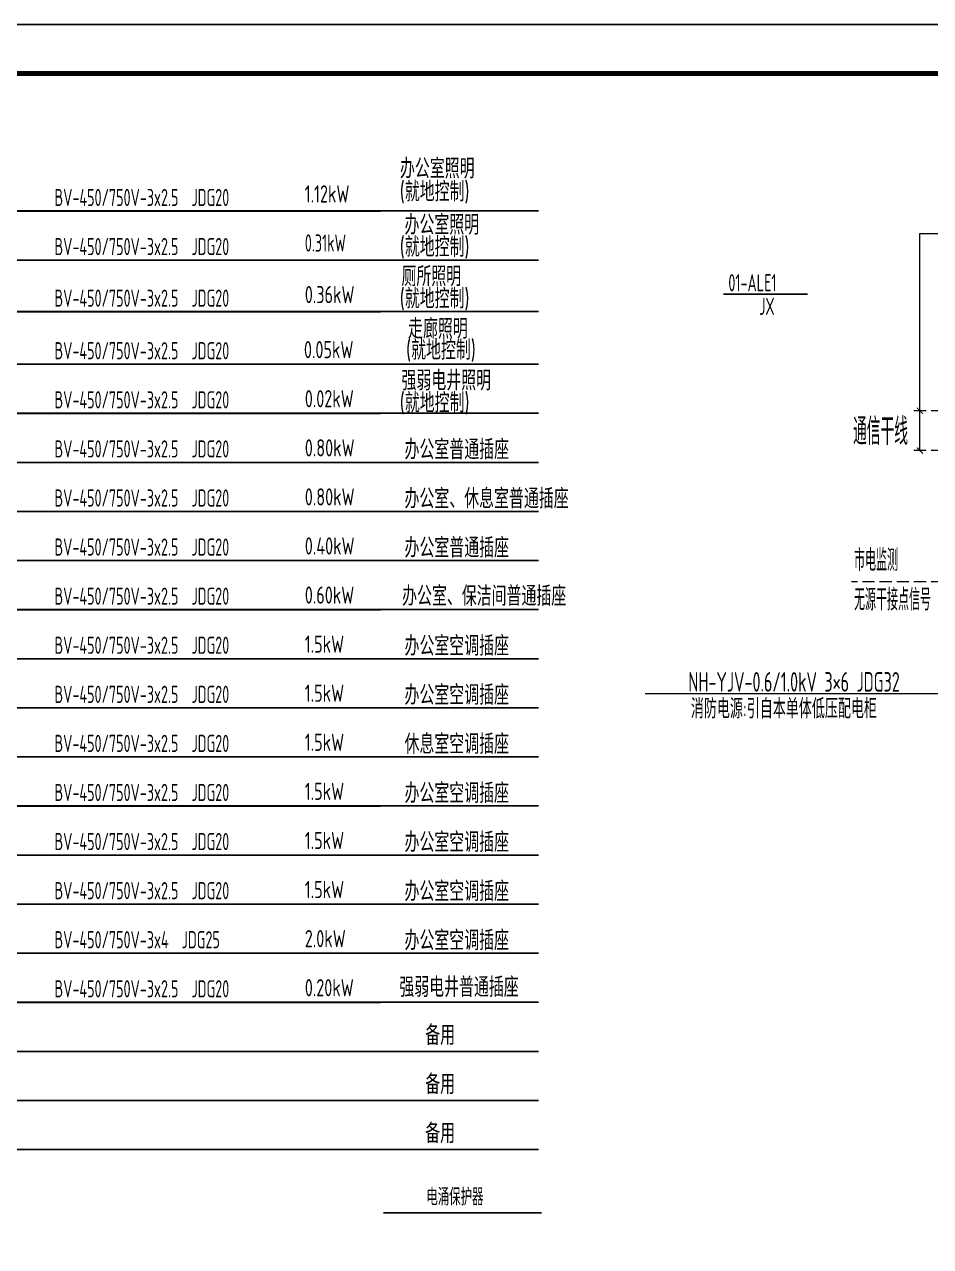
# Model space of a CAD drawing. Extents: x 6250600 to 6678662, y -692028 to -290561.
# Drawn here: x 6490093 to 6508553, y -355277 to -330379 of the extents above; entities that cross this region are included whole.
import ezdxf

# ---------------------------------------------------------------- set-up
doc = ezdxf.new("R2010")
doc.units = 0
doc.header["$LTSCALE"] = 1000
doc.header["$MEASUREMENT"] = 0
doc.linetypes.add('ACAD_ISO02W100', pattern=[15, 12, -3])
doc.linetypes.add('DASH', pattern=[0.35, 0.25, -0.1])
doc.layers.get('0').update_dxf_attribs({"linetype": 'CONTINUOUS'})
for name, color, linetype in [('PUB_TITLE', 4, 'CONTINUOUS'), ('SYST', 7, 'CONTINUOUS'), ('电气文字', 7, 'CONTINUOUS'), ('电气表格', 7, 'CONTINUOUS')]:
    doc.layers.add(name, color=color, linetype=linetype)
doc.styles.add('_TCH_DIM', font='SIMPLEX', dxfattribs={"bigfont": 'GBCBIG'})
doc.styles.add('SCEI', font='sceie.shx', dxfattribs={"width": 0.8, "height": 400, "bigfont": 'sceic.shx'})
doc.styles.add('sceie', font='sceie.shx', dxfattribs={"width": 0.7, "bigfont": 'sceic.shx'})

msp = doc.modelspace()

# ---------------------------------------------------------------- linework, layer by layer
at = {"lineweight": 0}
for p, q in [((6508336.8, -339059.2), (6508336.8, -334636.8, -31214.9)), ((6508336.8, -334636.8, -31214.9), (6514532.9, -334636.8, -31214.9))]:
    msp.add_line(p, q, dxfattribs=at)
at = {"color": 6, "linetype": 'DASH', "lineweight": 0}
msp.add_line((6509514.1, -341733.2, -10939.6), (6506945, -341733.2, -10939.6), dxfattribs=at)
at = {"linetype": 'ByBlock', "lineweight": 0}
msp.add_line((6502739.6, -344008.6, -7832.7), (6509514.1, -344008.6, 4516), dxfattribs=at)
at = {"linetype": 'DASH', "lineweight": 0}
for points in [[(6509514.1, -338248.3), (6508143.3, -338248.3)], [(6509514.1, -339059.2), (6508143.3, -339059.2)]]:
    msp.add_lwpolyline(points, dxfattribs=at)
at = {"lineweight": 0, "const_width": 21.9, "elevation": -31214.9}
msp.add_lwpolyline([(6508275, -338186.4), (6508398.7, -338310.2)], dxfattribs=at)
at = {"lineweight": 0, "const_width": 21.9}
msp.add_lwpolyline([(6508275, -338997.3), (6508398.7, -339121.1)], dxfattribs=at)
at = {"layer": 'PUB_TITLE', "color": 4}
msp.add_lwpolyline([(6473265, -372378.7), (6532665, -372378.7), (6532665, -330378.7), (6473265, -330378.7)], close=True, dxfattribs=at)
at = {"layer": 'PUB_TITLE', "color": 4, "const_width": 100}
msp.add_lwpolyline([(6475765, -371378.7), (6531665, -371378.7), (6531665, -331378.7), (6475765, -331378.7)], close=True, dxfattribs=at)
at = {"layer": '电气文字'}
for p, q in [((6497350.3, -334179.2), (6500566.7, -334179.2)), ((6497350.3, -335179.2), (6500566.7, -335179.2)), ((6504333.6, -335877.2, -10939.6), (6506043.5, -335877.2, -10939.6)), ((6497350.3, -336230.2), (6500566.7, -336230.2)), ((6497332.5, -337301.4), (6500548.9, -337301.4)), ((6497350.3, -337301.4), (6500566.7, -337301.4)), ((6497350.3, -338301.4), (6500566.7, -338301.4)), ((6497350.3, -339301.4), (6500566.7, -339301.4)), ((6497350.3, -340301.4), (6500566.7, -340301.4)), ((6497350.3, -341301.4), (6500566.7, -341301.4)), ((6497350.3, -342301.4), (6500566.7, -342301.4)), ((6497350.3, -343301.4), (6500566.7, -343301.4)), ((6497350.3, -344301.4), (6500566.7, -344301.4)), ((6497350.3, -345301.4), (6500566.7, -345301.4)), ((6497350.3, -346301.4), (6500566.7, -346301.4)), ((6497350.3, -347301.4), (6500566.7, -347301.4)), ((6497350.3, -348301.4), (6500566.7, -348301.4)), ((6497350.3, -349301.4), (6500566.7, -349301.4)), ((6497350.3, -350301.4), (6500566.7, -350301.4)), ((6497350.3, -351301.4), (6500566.7, -351301.4)), ((6497350.3, -352301.4), (6500566.7, -352301.4)), ((6497350.3, -353301.4), (6500566.7, -353301.4)), ((6497410, -354587.7), (6500626.4, -354587.7))]:
    msp.add_line(p, q, dxfattribs=at)
at = {"layer": '电气表格', "color": 4, "const_width": 35}
for points in [[(6483311.1, -334179.2), (6497350.3, -334179.2)], [(6483311.1, -335179.2), (6497350.3, -335179.2)], [(6483311.1, -336230.2), (6497350.3, -336230.2)], [(6483311.1, -337301.4), (6497350.3, -337301.4)], [(6483311.1, -338301.4), (6497350.3, -338301.4)], [(6483311.1, -339301.4), (6497350.3, -339301.4)], [(6483311.1, -340301.4), (6497350.3, -340301.4)], [(6483311.1, -341301.4), (6497350.3, -341301.4)], [(6483311.1, -342301.4), (6497350.3, -342301.4)], [(6483311.1, -343301.4), (6497350.3, -343301.4)], [(6483311.1, -344301.4), (6497350.3, -344301.4)], [(6483311.1, -345301.4), (6497350.3, -345301.4)], [(6483311.1, -346301.4), (6497350.3, -346301.4)], [(6483311.1, -347301.4), (6497350.3, -347301.4)], [(6483311.1, -348301.4), (6497350.3, -348301.4)], [(6483311.1, -349301.4), (6497350.3, -349301.4)], [(6483311.1, -350301.4), (6497350.3, -350301.4)], [(6483311.1, -351301.4), (6497350.3, -351301.4)], [(6483311.1, -352301.4), (6497350.3, -352301.4)], [(6483311.1, -353301.4), (6497350.3, -353301.4)]]:
    msp.add_lwpolyline(points, dxfattribs=at)

# ---------------------------------------------------------------- texts
at = {"linetype": 'ACAD_ISO02W100', "lineweight": 0, "style": '_TCH_DIM', "width": 0.705882}
for s, height, p in [('通信干线', 550.8, (6506974.2, -338946.5, 25747.4)), ('市电监测', 440.64, (6506994.5, -341513.1, -11627.9)), ('无源干接点信号', 440.64, (6506994.5, -342318.2, -11627.9))]:
    msp.add_text(s, height=height, dxfattribs=at).set_placement(p)
at = {"layer": 'SYST', "style": 'SCEI', "width": 0.8}
for s, p in [('办公室照明', (6497743.6, -333515.8)), ('(就地控制)', (6497740, -333985.1)), ('办公室照明', (6497836.5, -334661.3)), ('(就地控制)', (6497740, -335113.9)), ('厕所照明', (6497774.2, -335712.3)), ('(就地控制)', (6497740, -336164.9)), ('走廊照明', (6497908.8, -336780.9)), ('(就地控制)', (6497868.5, -337211.6)), ('强弱电井照明', (6497774.2, -337834.6)), ('(就地控制)', (6497740, -338287.2)), ('办公室普通插座', (6497836.5, -339240.8)), ('办公室普通插座', (6497836.5, -341240.8)), ('办公室空调插座', (6497836.5, -343240.8)), ('办公室空调插座', (6497836.5, -344240.8)), ('办公室空调插座', (6497836.5, -346240.8)), ('办公室空调插座', (6497836.5, -347240.8)), ('办公室空调插座', (6497836.5, -348240.8)), ('办公室空调插座', (6497836.5, -349240.8)), ('强弱电井普通插座', (6497730.8, -350193)), ('备用', (6498258.1, -351170.4)), ('备用', (6498258.1, -352170.4)), ('备用', (6498258.1, -353170.4))]:
    msp.add_text(s, height=400, dxfattribs=at).set_placement(p)
at = {"layer": 'SYST', "color": 1, "style": 'SCEI', "width": 0.8}
for s, p in [('办公室、休息室普通插座', (6497836.5, -340240.8)), ('办公室、保洁间普通插座', (6497787.4, -342224.7)), ('休息室空调插座', (6497836.5, -345240.8))]:
    msp.add_text(s, height=400, dxfattribs=at).set_placement(p)
at = {"layer": '电气文字'}
for s, style, width, p in [('BV-450/750V-3x2.5  JDG20', 'sceie', 0.7, (6490704.3, -334079.2)), ('1.12kW', 'SCEI', 0.8, (6495804.8, -334006.6)), ('BV-450/750V-3x2.5  JDG20', 'sceie', 0.7, (6490704.3, -335079.2)), ('0.31kW', 'sceie', 0.7, (6495804.8, -335006.6)), ('01-ALE1', 'sceie', 0.7, (6504433.9, -335815.7, -10939.6)), ('BV-450/750V-3x2.5  JDG20', 'sceie', 0.7, (6490704.3, -336130.2)), ('0.36kW', 'SCEI', 0.8, (6495804.8, -336057.6)), ('JX', 'sceie', 0.7, (6505061.5, -336296.7, -10939.6)), ('BV-450/750V-3x2.5  JDG20', 'sceie', 0.7, (6490704.3, -337201.5)), ('0.05kW', 'SCEI', 0.8, (6495786.9, -337179)), ('BV-450/750V-3x2.5  JDG20', 'sceie', 0.7, (6490704.3, -338201.5)), ('0.02kW', 'SCEI', 0.8, (6495804.8, -338179)), ('BV-450/750V-3x2.5  JDG20', 'sceie', 0.7, (6490704.3, -339201.5)), ('0.80kW', 'SCEI', 0.8, (6495804.8, -339179)), ('BV-450/750V-3x2.5  JDG20', 'sceie', 0.7, (6490704.3, -340201.5)), ('0.80kW', 'SCEI', 0.8, (6495804.8, -340179)), ('BV-450/750V-3x2.5  JDG20', 'sceie', 0.7, (6490704.3, -341201.5)), ('BV-450/750V-3x2.5  JDG20', 'sceie', 0.7, (6490704.3, -342201.5)), ('0.60kW', 'SCEI', 0.8, (6495804.8, -342179)), ('BV-450/750V-3x2.5  JDG20', 'sceie', 0.7, (6490704.3, -343201.5)), ('1.5kW', 'SCEI', 0.8, (6495804.8, -343179)), ('BV-450/750V-3x2.5  JDG20', 'sceie', 0.7, (6490704.3, -344201.5)), ('1.5kW', 'SCEI', 0.8, (6495804.8, -344179)), ('1.5kW', 'SCEI', 0.8, (6495804.8, -345179)), ('BV-450/750V-3x2.5  JDG20', 'sceie', 0.7, (6490704.3, -345201.5)), ('1.5kW', 'SCEI', 0.8, (6495804.8, -346179)), ('BV-450/750V-3x2.5  JDG20', 'sceie', 0.7, (6490704.3, -346201.5)), ('1.5kW', 'SCEI', 0.8, (6495804.8, -347179)), ('BV-450/750V-3x2.5  JDG20', 'sceie', 0.7, (6490704.3, -347201.5)), ('1.5kW', 'SCEI', 0.8, (6495804.8, -348179)), ('BV-450/750V-3x2.5  JDG20', 'sceie', 0.7, (6490704.3, -348201.5)), ('2.0kW', 'SCEI', 0.8, (6495804.8, -349179)), ('BV-450/750V-3x4  JDG25', 'sceie', 0.7, (6490704.3, -349201.5)), ('BV-450/750V-3x2.5  JDG20', 'sceie', 0.7, (6490704.3, -350201.5)), ('0.20kW', 'SCEI', 0.8, (6495804.8, -350179)), ('电涌保护器', 'SCEI', 0.7, (6498280.7, -354440.9))]:
    msp.add_text(s, height=350, dxfattribs=dict(at, style=style, width=width)).set_placement(p)
at = {"layer": '电气文字', "color": 1}
for s, height, style, width, p in [('0.40kW', 350, 'SCEI', 0.8, (6495804.8, -341179)), ('NH-YJV-0.6/1.0kV 3×6 JDG32', 399, 'sceie', 0.7, (6503618.4, -343972.4, 16373.2)), ('消防电源:引自本单体低压配电柜', 399, 'sceie', 0.7, (6503669.4, -344518.9, 16373.2))]:
    msp.add_text(s, height=height, dxfattribs=dict(at, style=style, width=width)).set_placement(p)

doc.saveas('drawing.dxf')
